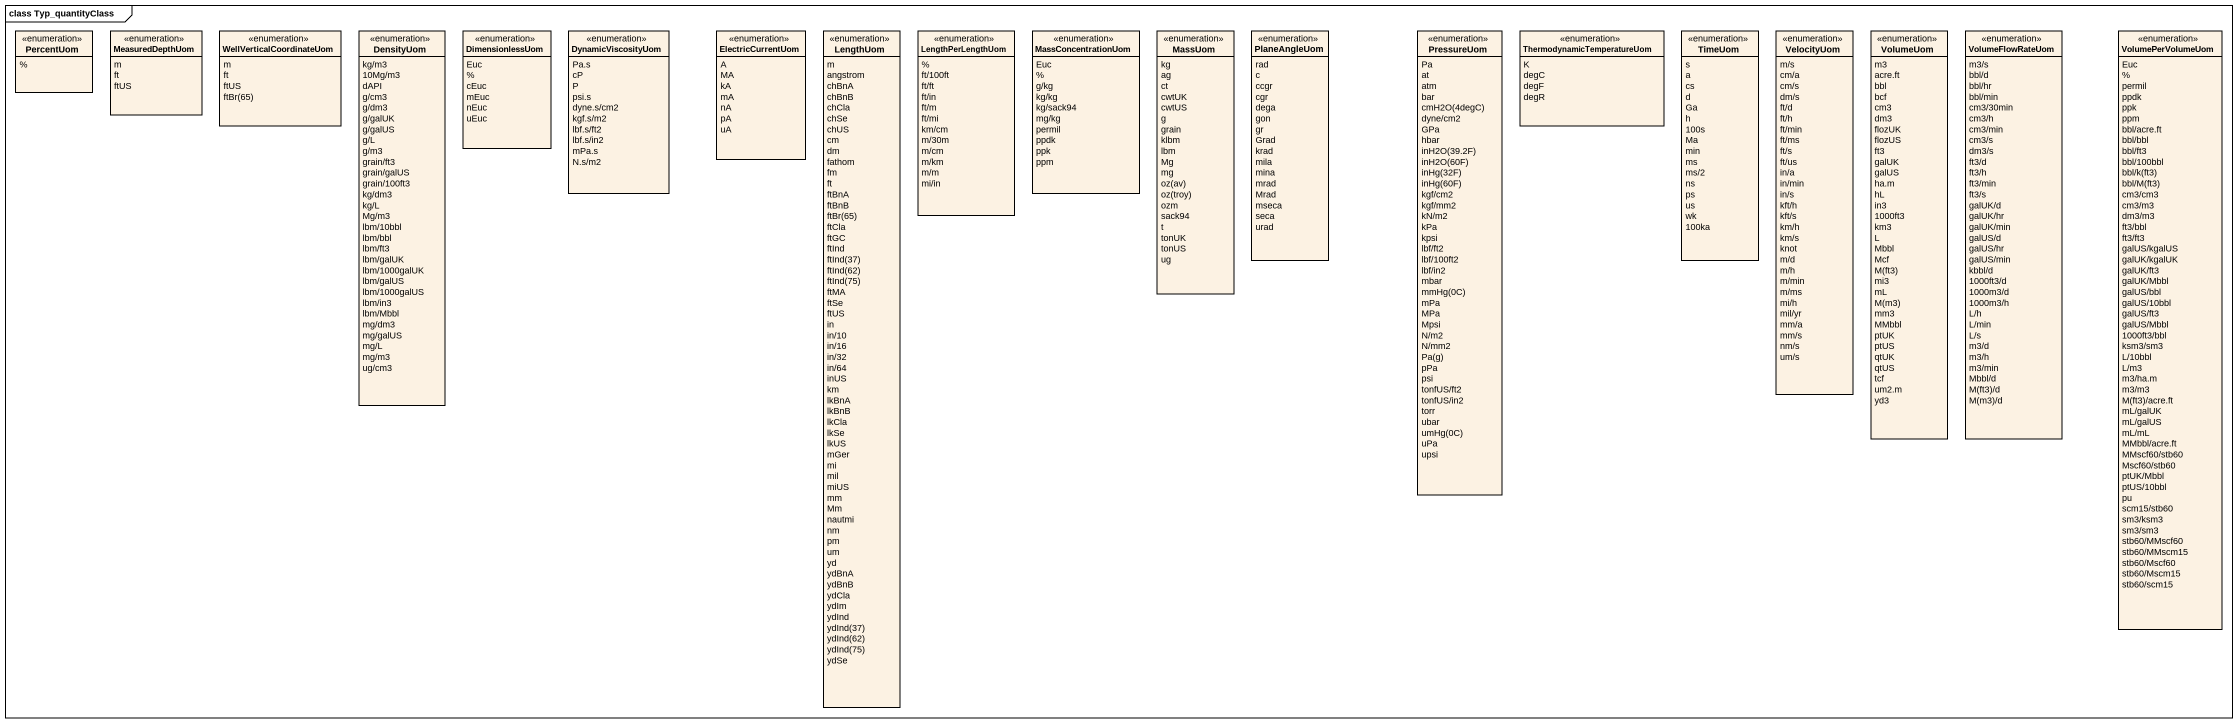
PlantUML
@startuml
mainframe class Typ_quantityClass
hide circle
hide empty members
enum PercentUom {
  %
}
enum MeasuredDepthUom {
  m
  ft
  ftUS
}
enum WellVerticalCoordinateUom {
  m
  ft
  ftUS
  {field} ftBr(65)
}
enum DensityUom {
  kg/m3
  10Mg/m3
  dAPI
  g/cm3
  g/dm3
  g/galUK
  g/galUS
  g/L
  g/m3
  grain/ft3
  grain/galUS
  grain/100ft3
  kg/dm3
  kg/L
  Mg/m3
  lbm/10bbl
  lbm/bbl
  lbm/ft3
  lbm/galUK
  lbm/1000galUK
  lbm/galUS
  lbm/1000galUS
  lbm/in3
  lbm/Mbbl
  mg/dm3
  mg/galUS
  mg/L
  mg/m3
  ug/cm3
}
enum DimensionlessUom {
  Euc
  %
  cEuc
  mEuc
  nEuc
  uEuc
}
enum DynamicViscosityUom {
  Pa.s
  cP
  P
  psi.s
  dyne.s/cm2
  kgf.s/m2
  lbf.s/ft2
  lbf.s/in2
  mPa.s
  N.s/m2
}
enum ElectricCurrentUom {
  A
  MA
  kA
  mA
  nA
  pA
  uA
}
enum LengthUom {
  m
  angstrom
  chBnA
  chBnB
  chCla
  chSe
  chUS
  cm
  dm
  fathom
  fm
  ft
  ftBnA
  ftBnB
  {field} ftBr(65)
  ftCla
  ftGC
  ftInd
  {field} ftInd(37)
  {field} ftInd(62)
  {field} ftInd(75)
  ftMA
  ftSe
  ftUS
  in
  in/10
  in/16
  in/32
  in/64
  inUS
  km
  lkBnA
  lkBnB
  lkCla
  lkSe
  lkUS
  mGer
  mi
  mil
  miUS
  mm
  Mm
  nautmi
  nm
  pm
  um
  yd
  ydBnA
  ydBnB
  ydCla
  ydIm
  ydInd
  {field} ydInd(37)
  {field} ydInd(62)
  {field} ydInd(75)
  ydSe
}
enum LengthPerLengthUom {
  %
  ft/100ft
  ft/ft
  ft/in
  ft/m
  ft/mi
  km/cm
  m/30m
  m/cm
  m/km
  m/m
  mi/in
}
enum MassConcentrationUom {
  Euc
  %
  g/kg
  kg/kg
  kg/sack94
  mg/kg
  permil
  ppdk
  ppk
  ppm
}
enum MassUom {
  kg
  ag
  ct
  cwtUK
  cwtUS
  g
  grain
  klbm
  lbm
  Mg
  mg
  {field} oz(av)
  {field} oz(troy)
  ozm
  sack94
  t
  tonUK
  tonUS
  ug
}
enum PlaneAngleUom {
  rad
  c
  ccgr
  cgr
  dega
  gon
  gr
  Grad
  krad
  mila
  mina
  mrad
  Mrad
  mseca
  seca
  urad
}
enum PressureUom {
  Pa
  at
  atm
  bar
  {field} cmH2O(4degC)
  dyne/cm2
  GPa
  hbar
  {field} inH2O(39.2F)
  {field} inH2O(60F)
  {field} inHg(32F)
  {field} inHg(60F)
  kgf/cm2
  kgf/mm2
  kN/m2
  kPa
  kpsi
  lbf/ft2
  lbf/100ft2
  lbf/in2
  mbar
  {field} mmHg(0C)
  mPa
  MPa
  Mpsi
  N/m2
  N/mm2
  {field} Pa(g)
  pPa
  psi
  tonfUS/ft2
  tonfUS/in2
  torr
  ubar
  {field} umHg(0C)
  uPa
  upsi
}
enum ThermodynamicTemperatureUom {
  K
  degC
  degF
  degR
}
enum TimeUom {
  s
  a
  cs
  d
  Ga
  h
  100s
  Ma
  min
  ms
  ms/2
  ns
  ps
  us
  wk
  100ka
}
enum VelocityUom {
  m/s
  cm/a
  cm/s
  dm/s
  ft/d
  ft/h
  ft/min
  ft/ms
  ft/s
  ft/us
  in/a
  in/min
  in/s
  kft/h
  kft/s
  km/h
  km/s
  knot
  m/d
  m/h
  m/min
  m/ms
  mi/h
  mil/yr
  mm/a
  mm/s
  nm/s
  um/s
}
enum VolumeUom {
  m3
  acre.ft
  bbl
  bcf
  cm3
  dm3
  flozUK
  flozUS
  ft3
  galUK
  galUS
  ha.m
  hL
  in3
  1000ft3
  km3
  L
  Mbbl
  Mcf
  {field} M(ft3)
  mi3
  mL
  {field} M(m3)
  mm3
  MMbbl
  ptUK
  ptUS
  qtUK
  qtUS
  tcf
  um2.m
  yd3
}
enum VolumeFlowRateUom {
  m3/s
  bbl/d
  bbl/hr
  bbl/min
  cm3/30min
  cm3/h
  cm3/min
  cm3/s
  dm3/s
  ft3/d
  ft3/h
  ft3/min
  ft3/s
  galUK/d
  galUK/hr
  galUK/min
  galUS/d
  galUS/hr
  galUS/min
  kbbl/d
  1000ft3/d
  1000m3/d
  1000m3/h
  L/h
  L/min
  L/s
  m3/d
  m3/h
  m3/min
  Mbbl/d
  {field} M(ft3)/d
  {field} M(m3)/d
}
enum VolumePerVolumeUom {
  Euc
  %
  permil
  ppdk
  ppk
  ppm
  bbl/acre.ft
  bbl/bbl
  bbl/ft3
  bbl/100bbl
  {field} bbl/k(ft3)
  {field} bbl/M(ft3)
  cm3/cm3
  cm3/m3
  dm3/m3
  ft3/bbl
  ft3/ft3
  galUS/kgalUS
  galUK/kgalUK
  galUK/ft3
  galUK/Mbbl
  galUS/bbl
  galUS/10bbl
  galUS/ft3
  galUS/Mbbl
  1000ft3/bbl
  ksm3/sm3
  L/10bbl
  L/m3
  m3/ha.m
  m3/m3
  {field} M(ft3)/acre.ft
  mL/galUK
  mL/galUS
  mL/mL
  MMbbl/acre.ft
  MMscf60/stb60
  Mscf60/stb60
  ptUK/Mbbl
  ptUS/10bbl
  pu
  scm15/stb60
  sm3/ksm3
  sm3/sm3
  stb60/MMscf60
  stb60/MMscm15
  stb60/Mscf60
  stb60/Mscm15
  stb60/scm15
}
@enduml
